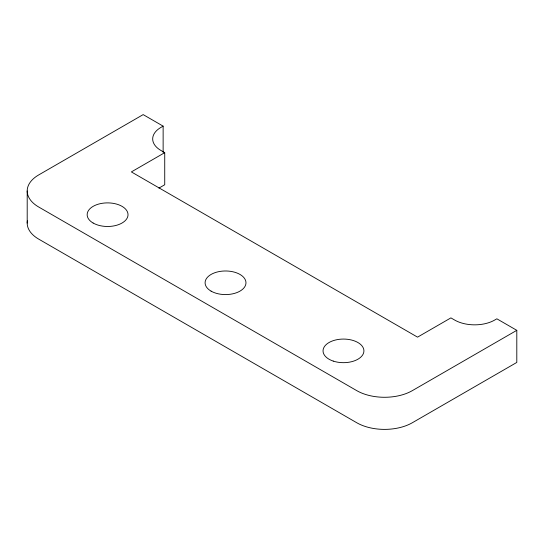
<?xml version="1.0" encoding="UTF-8"?>
<svg xmlns="http://www.w3.org/2000/svg" width="544" height="544" viewBox="0 0 544 544"><rect width="100%" height="100%" fill="white"/><g stroke="black" fill="none" stroke-linecap="round" stroke-linejoin="round"><path stroke-width="0.82" d="M163.132 152.327L163.132 126.14L160.888 127.432A28.308 16.34 0 0 0 160.983 150.491L164.73 152.66L164.73 184.756L158.93 188.108M164.73 152.66L131.369 171.918L417.547 337.144L450.908 317.886L454.668 320.056A28.308 16.34 0 0 0 494.625 320.096L496.856 318.811L516.8 330.33L516.8 362.433L412.345 422.736A39.318 22.698 0 0 1 356.742 422.736L38.712 239.122A39.318 22.698 0 0 1 27.39 220.844M516.8 330.33L412.345 390.633A39.318 22.698 0 0 1 356.742 390.633L38.712 207.019A39.318 22.698 0 0 1 38.712 174.923L143.167 114.614L163.132 126.14M27.2 190.971L27.2 223.074M333.254 361.094A20.441 11.805 0 0 0 363.916 350.873A20.441 11.805 0 0 0 333.254 340.653A20.441 11.805 0 0 0 333.254 361.094M211.072 291.122A20.441 11.805 0 0 0 245.276 285.831A20.441 11.805 0 0 0 220.238 271.381A20.441 11.805 0 0 0 211.072 291.122M93.133 223.026A20.441 11.805 0 0 0 127.33 217.736A20.441 11.805 0 0 0 102.292 203.286A20.441 11.805 0 0 0 93.133 223.026"/></g></svg>
